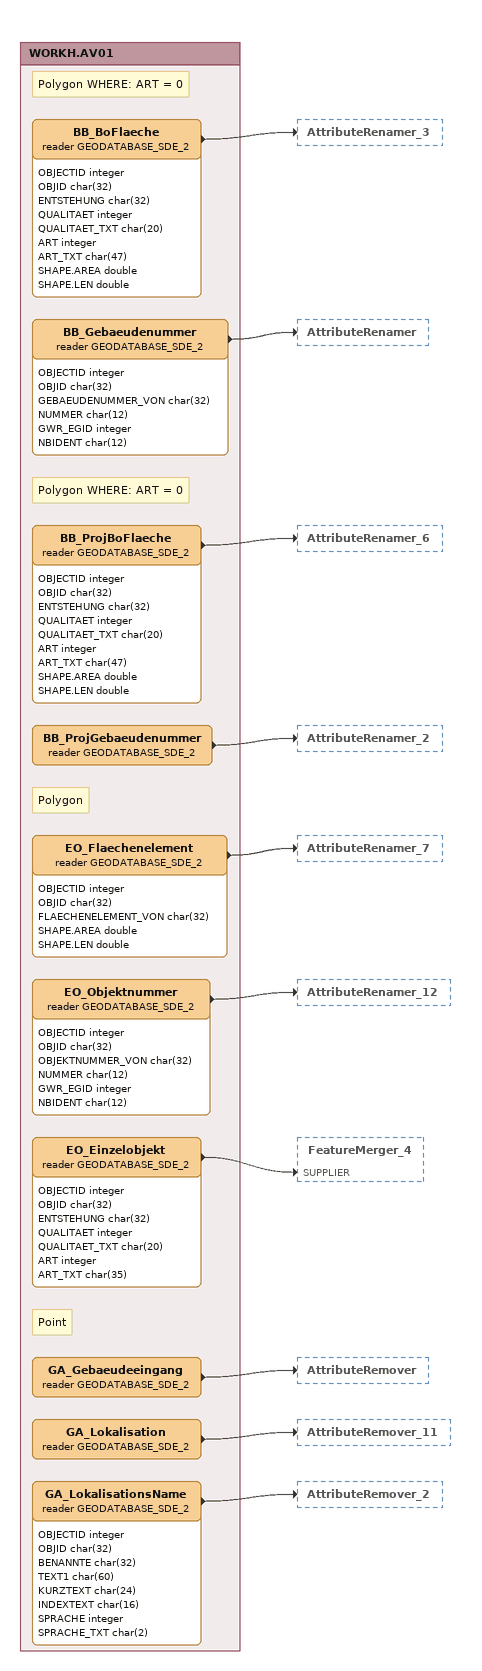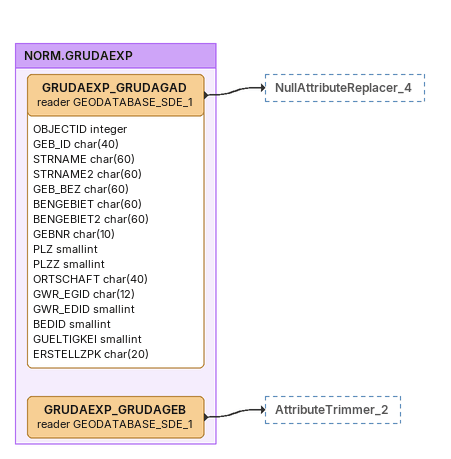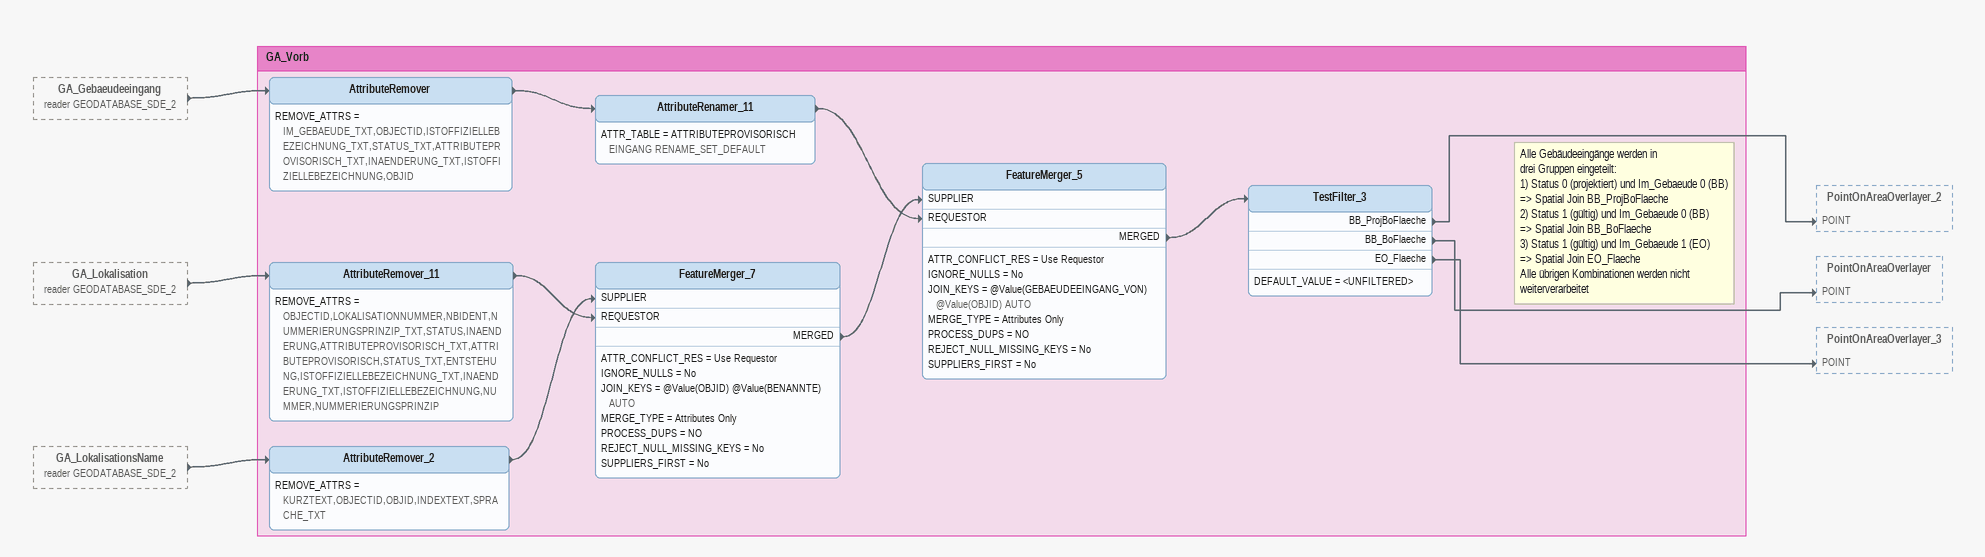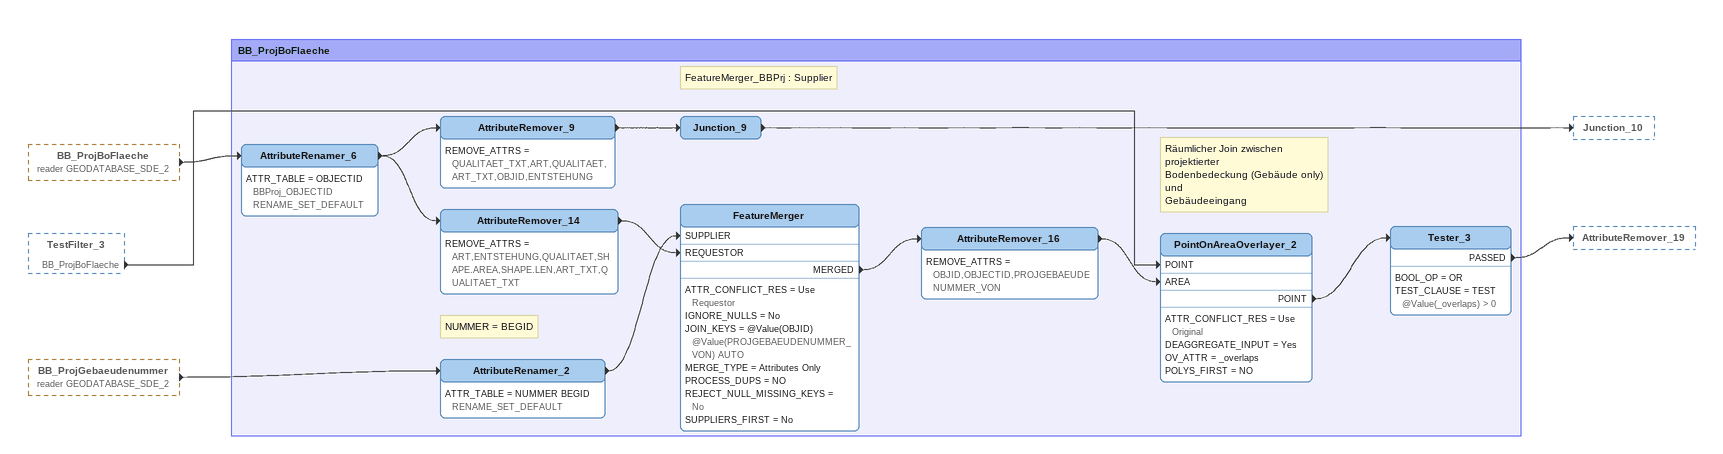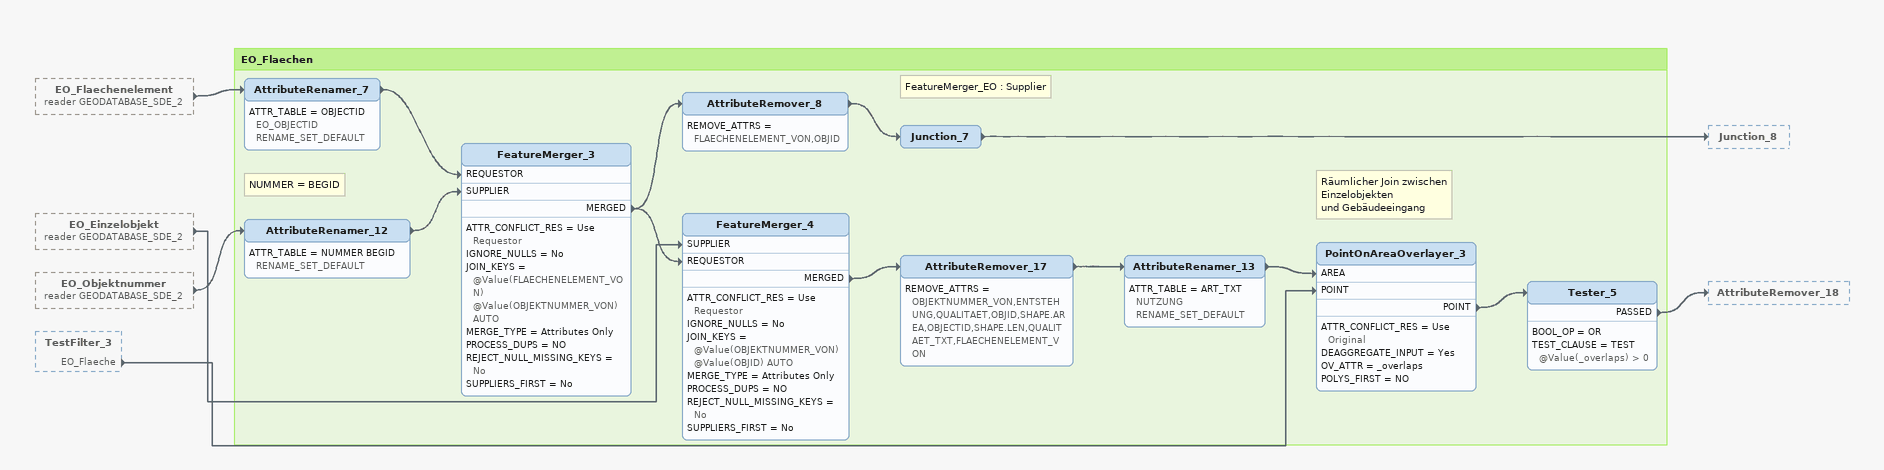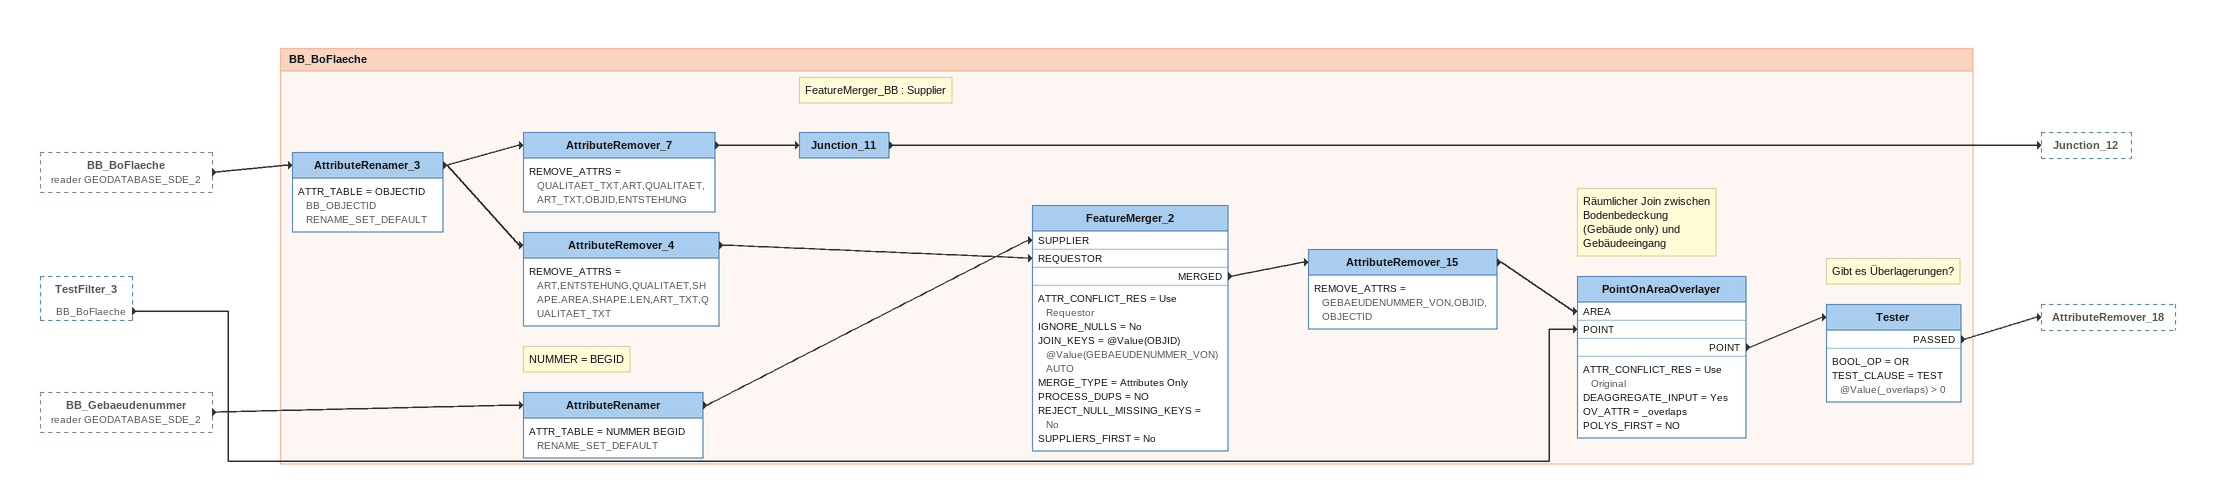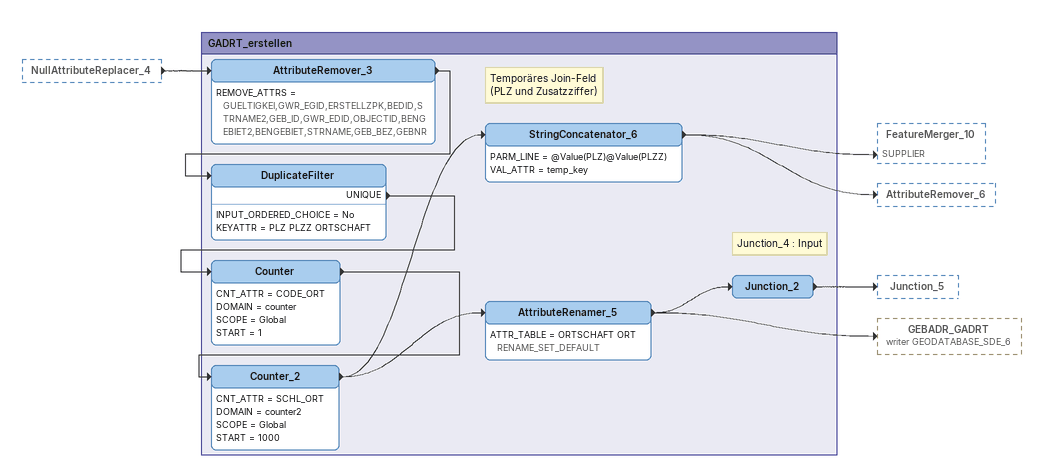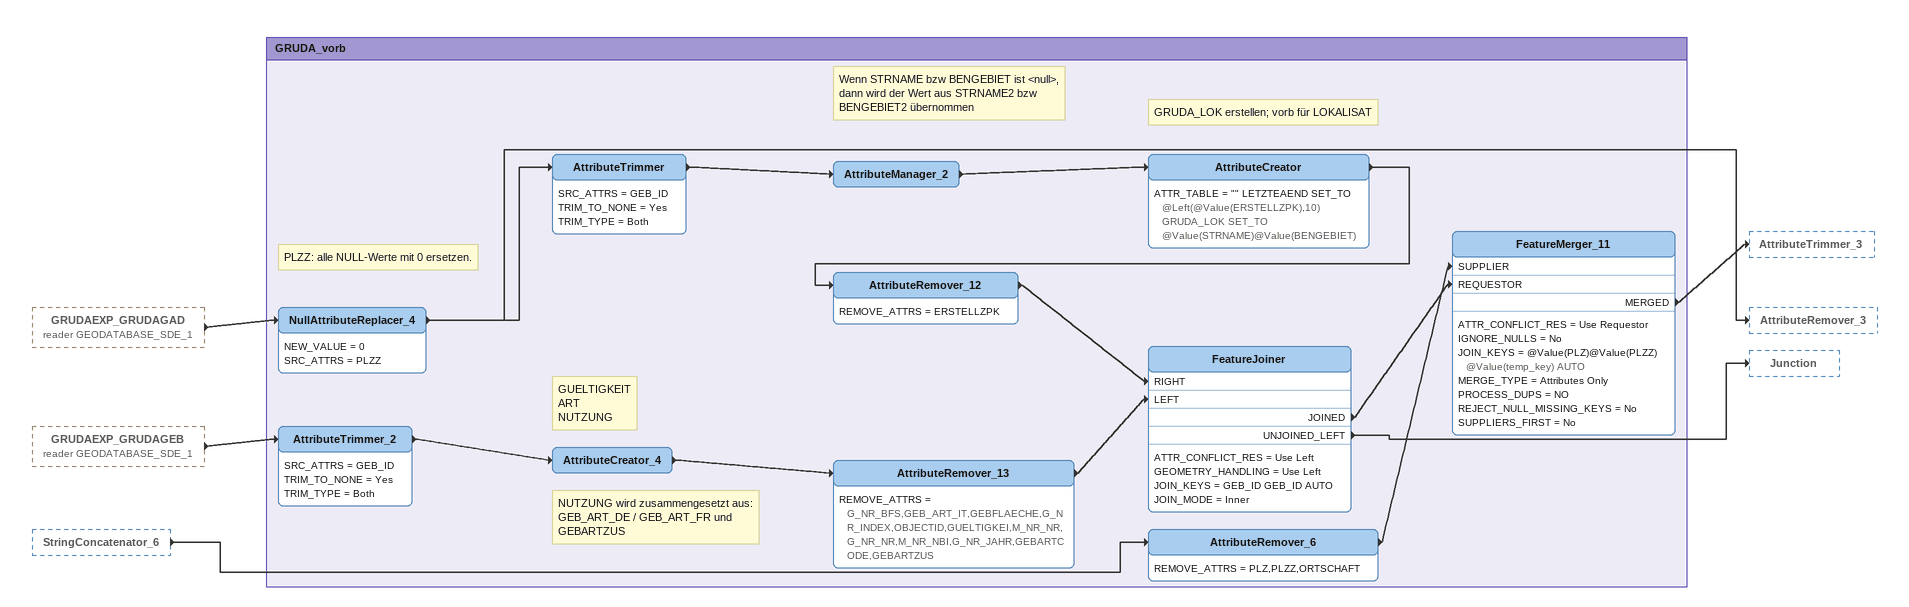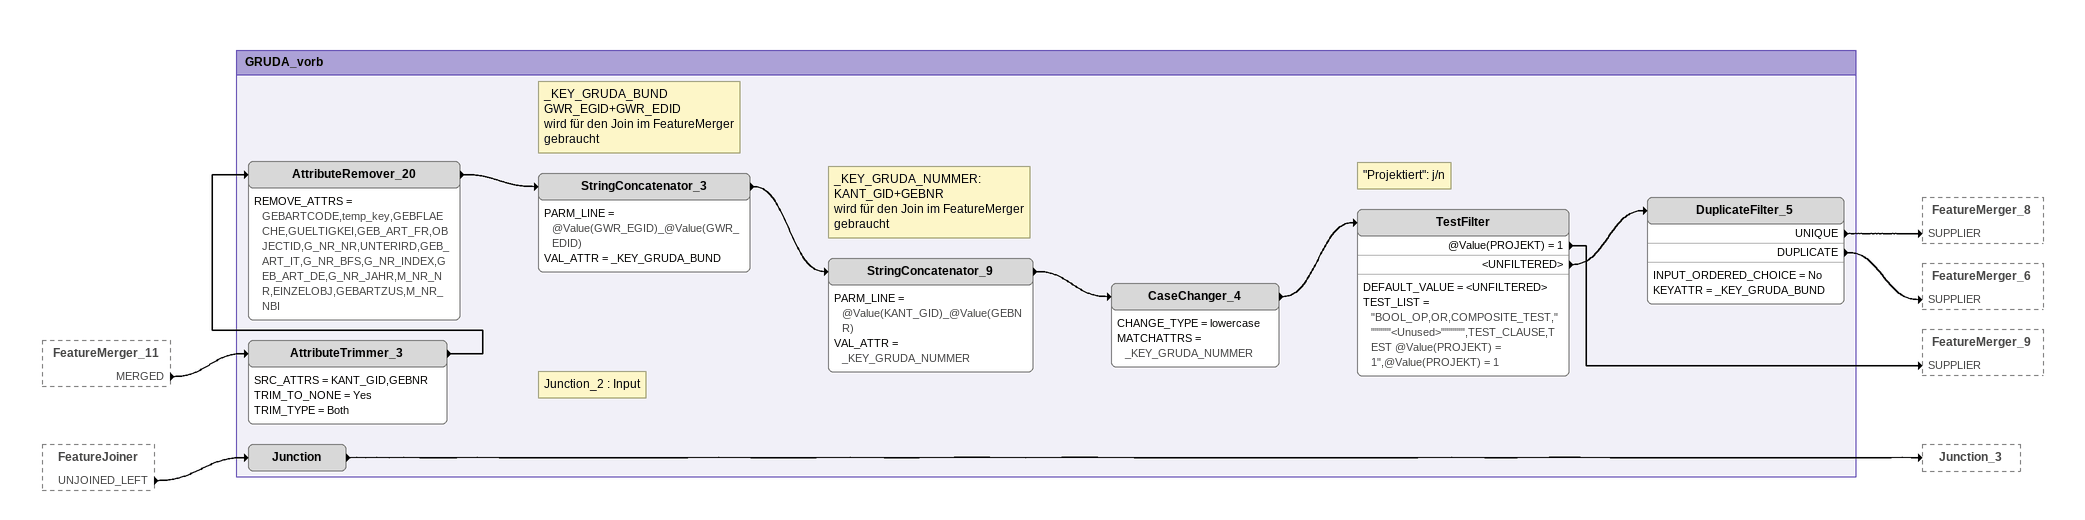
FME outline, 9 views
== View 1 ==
Bookmark: WORKH.AV01
Note: Polygon WHERE: ART = 0
BB_BoFlaeche (reader GEODATABASE_SDE_2)
    attributes: OBJECTID integer, OBJID char(32), ENTSTEHUNG char(32), QUALITAET integer, QUALITAET_TXT char(20), ART integer, ART_TXT char(47), SHAPE.AREA double, SHAPE.LEN double
    -> AttributeRenamer_3
BB_Gebaeudenummer (reader GEODATABASE_SDE_2)
    attributes: OBJECTID integer, OBJID char(32), GEBAEUDENUMMER_VON char(32), NUMMER char(12), GWR_EGID integer, NBIDENT char(12)
    -> AttributeRenamer
Note: Polygon WHERE: ART = 0
BB_ProjBoFlaeche (reader GEODATABASE_SDE_2)
    attributes: OBJECTID integer, OBJID char(32), ENTSTEHUNG char(32), QUALITAET integer, QUALITAET_TXT char(20), ART integer, ART_TXT char(47), SHAPE.AREA double, SHAPE.LEN double
    -> AttributeRenamer_6
BB_ProjGebaeudenummer (reader GEODATABASE_SDE_2)
    -> AttributeRenamer_2
Note: Polygon
EO_Flaechenelement (reader GEODATABASE_SDE_2)
    attributes: OBJECTID integer, OBJID char(32), FLAECHENELEMENT_VON char(32), SHAPE.AREA double, SHAPE.LEN double
    -> AttributeRenamer_7
EO_Objektnummer (reader GEODATABASE_SDE_2)
    attributes: OBJECTID integer, OBJID char(32), OBJEKTNUMMER_VON char(32), NUMMER char(12), GWR_EGID integer, NBIDENT char(12)
    -> AttributeRenamer_12
EO_Einzelobjekt (reader GEODATABASE_SDE_2)
    attributes: OBJECTID integer, OBJID char(32), ENTSTEHUNG char(32), QUALITAET integer, QUALITAET_TXT char(20), ART integer, ART_TXT char(35)
    -> FeatureMerger_4 [SUPPLIER]
Note: Point
GA_Gebaeudeeingang (reader GEODATABASE_SDE_2)
    -> AttributeRemover
GA_Lokalisation (reader GEODATABASE_SDE_2)
    -> AttributeRemover_11
GA_LokalisationsName (reader GEODATABASE_SDE_2)
    attributes: OBJECTID integer, OBJID char(32), BENANNTE char(32), TEXT1 char(60), KURZTEXT char(24), INDEXTEXT char(16), SPRACHE integer, SPRACHE_TXT char(2)
    -> AttributeRemover_2

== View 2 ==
Bookmark: NORM.GRUDAEXP
GRUDAEXP_GRUDAGAD (reader GEODATABASE_SDE_1)
    attributes: OBJECTID integer, GEB_ID char(40), STRNAME char(60), STRNAME2 char(60), GEB_BEZ char(60), BENGEBIET char(60), BENGEBIET2 char(60), GEBNR char(10), PLZ smallint, PLZZ smallint, ORTSCHAFT char(40), GWR_EGID char(12), GWR_EDID smallint, BEDID smallint, GUELTIGKEI smallint, ERSTELLZPK char(20)
    -> NullAttributeReplacer_4
GRUDAEXP_GRUDAGEB (reader GEODATABASE_SDE_1)
    -> AttributeTrimmer_2

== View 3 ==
GA_Gebaeudeeingang (reader GEODATABASE_SDE_2) [outside]
    -> AttributeRemover
GA_Lokalisation (reader GEODATABASE_SDE_2) [outside]
    -> AttributeRemover_11
GA_LokalisationsName (reader GEODATABASE_SDE_2) [outside]
    -> AttributeRemover_2

Bookmark: GA_Vorb
AttributeRemover
    REMOVE_ATTRS = IM_GEBAEUDE_TXT,OBJECTID,ISTOFFIZIELLEBEZEICHNUNG_TXT,STATUS_TXT,ATTRIBUTEPROVISORISCH_TXT,INAENDERUNG_TXT,ISTOFFIZIELLEBEZEICHNUNG,OBJID
    -> AttributeRenamer_11
AttributeRenamer_11
    ATTR_TABLE = ATTRIBUTEPROVISORISCH EINGANG RENAME_SET_DEFAULT
    -> FeatureMerger_5 [REQUESTOR]
AttributeRemover_11
    REMOVE_ATTRS = OBJECTID,LOKALISATIONNUMMER,NBIDENT,NUMMERIERUNGSPRINZIP_TXT,STATUS,INAENDERUNG,ATTRIBUTEPROVISORISCH_TXT,ATTRIBUTEPROVISORISCH,STATUS_TXT,ENTSTEHUNG,ISTOFFIZIELLEBEZEICHNUNG_TXT,INAENDERUNG_TXT,ISTOFFIZIELLEBEZEICHNUNG,NUMMER,NUMMERIERUNGSPRINZIP
    -> FeatureMerger_7 [REQUESTOR]
AttributeRemover_2
    REMOVE_ATTRS = KURZTEXT,OBJECTID,OBJID,INDEXTEXT,SPRACHE_TXT
    -> FeatureMerger_7 [SUPPLIER]
FeatureMerger_7
    ATTR_CONFLICT_RES = Use Requestor
    IGNORE_NULLS = No
    JOIN_KEYS = @Value(OBJID) @Value(BENANNTE) AUTO
    MERGE_TYPE = Attributes Only
    PROCESS_DUPS = NO
    REJECT_NULL_MISSING_KEYS = No
    SUPPLIERS_FIRST = No
    MERGED -> FeatureMerger_5 [SUPPLIER]
FeatureMerger_5
    ATTR_CONFLICT_RES = Use Requestor
    IGNORE_NULLS = No
    JOIN_KEYS = @Value(GEBAEUDEEINGANG_VON) @Value(OBJID) AUTO
    MERGE_TYPE = Attributes Only
    PROCESS_DUPS = NO
    REJECT_NULL_MISSING_KEYS = No
    SUPPLIERS_FIRST = No
    MERGED -> TestFilter_3
Note: Alle Gebäudeeingänge werden in / drei Gruppen eingeteilt: / 1) Status 0 (projektiert) und Im_Gebaeude 0 (BB) / => Spatial Join BB_ProjBoFlaeche / 2) Status 1 (gültig) und Im_Gebaeude 0 (BB) / => Spatial Join BB_BoFlaeche / 3) Status 1 (gültig) und Im_Gebaeude 1 (EO) / => Spatial Join EO_Flaeche / Alle übrigen Kombinationen werden nicht weiterverarbeitet
TestFilter_3
    DEFAULT_VALUE = <UNFILTERED>
    BB_ProjBoFlaeche -> PointOnAreaOverlayer_2 [POINT]
    BB_BoFlaeche -> PointOnAreaOverlayer [POINT]
    EO_Flaeche -> PointOnAreaOverlayer_3 [POINT]

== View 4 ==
BB_ProjBoFlaeche (reader GEODATABASE_SDE_2) [outside]
    -> AttributeRenamer_6
TestFilter_3 [outside]
    BB_ProjBoFlaeche -> PointOnAreaOverlayer_2 [POINT]
BB_ProjGebaeudenummer (reader GEODATABASE_SDE_2) [outside]
    -> AttributeRenamer_2

Bookmark: BB_ProjBoFlaeche
AttributeRenamer_6
    ATTR_TABLE = OBJECTID BBProj_OBJECTID RENAME_SET_DEFAULT
    -> AttributeRemover_14
    -> AttributeRemover_9
AttributeRemover_9
    REMOVE_ATTRS = QUALITAET_TXT,ART,QUALITAET,ART_TXT,OBJID,ENTSTEHUNG
    -> Junction_9
Note: FeatureMerger_BBPrj : Supplier
Junction_9
    -> Junction_10
AttributeRemover_14
    REMOVE_ATTRS = ART,ENTSTEHUNG,QUALITAET,SHAPE.AREA,SHAPE.LEN,ART_TXT,QUALITAET_TXT
    -> FeatureMerger [REQUESTOR]
Note: NUMMER = BEGID
AttributeRenamer_2
    ATTR_TABLE = NUMMER BEGID RENAME_SET_DEFAULT
    -> FeatureMerger [SUPPLIER]
FeatureMerger
    ATTR_CONFLICT_RES = Use Requestor
    IGNORE_NULLS = No
    JOIN_KEYS = @Value(OBJID) @Value(PROJGEBAEUDENUMMER_VON) AUTO
    MERGE_TYPE = Attributes Only
    PROCESS_DUPS = NO
    REJECT_NULL_MISSING_KEYS = No
    SUPPLIERS_FIRST = No
    MERGED -> AttributeRemover_16
AttributeRemover_16
    REMOVE_ATTRS = OBJID,OBJECTID,PROJGEBAEUDENUMMER_VON
    -> PointOnAreaOverlayer_2 [AREA]
Note: Räumlicher Join zwischen projektierter / Bodenbedeckung (Gebäude only) und / Gebäudeeingang
PointOnAreaOverlayer_2
    ATTR_CONFLICT_RES = Use Original
    DEAGGREGATE_INPUT = Yes
    OV_ATTR = _overlaps
    POLYS_FIRST = NO
    POINT -> Tester_3
Tester_3
    BOOL_OP = OR
    TEST_CLAUSE = TEST @Value(_overlaps) > 0
    PASSED -> AttributeRemover_19

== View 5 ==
EO_Flaechenelement (reader GEODATABASE_SDE_2) [outside]
    -> AttributeRenamer_7
EO_Einzelobjekt (reader GEODATABASE_SDE_2) [outside]
    -> FeatureMerger_4 [SUPPLIER]
EO_Objektnummer (reader GEODATABASE_SDE_2) [outside]
    -> AttributeRenamer_12
TestFilter_3 [outside]
    EO_Flaeche -> PointOnAreaOverlayer_3 [POINT]

Bookmark: EO_Flaechen
AttributeRenamer_7
    ATTR_TABLE = OBJECTID EO_OBJECTID RENAME_SET_DEFAULT
    -> FeatureMerger_3 [REQUESTOR]
Note: NUMMER = BEGID
AttributeRenamer_12
    ATTR_TABLE = NUMMER BEGID RENAME_SET_DEFAULT
    -> FeatureMerger_3 [SUPPLIER]
FeatureMerger_3
    ATTR_CONFLICT_RES = Use Requestor
    IGNORE_NULLS = No
    JOIN_KEYS = @Value(FLAECHENELEMENT_VON) @Value(OBJEKTNUMMER_VON) AUTO
    MERGE_TYPE = Attributes Only
    PROCESS_DUPS = NO
    REJECT_NULL_MISSING_KEYS = No
    SUPPLIERS_FIRST = No
    MERGED -> FeatureMerger_4 [REQUESTOR]
    MERGED -> AttributeRemover_8
AttributeRemover_8
    REMOVE_ATTRS = FLAECHENELEMENT_VON,OBJID
    -> Junction_7
Note: FeatureMerger_EO : Supplier
Junction_7
    -> Junction_8
FeatureMerger_4
    ATTR_CONFLICT_RES = Use Requestor
    IGNORE_NULLS = No
    JOIN_KEYS = @Value(OBJEKTNUMMER_VON) @Value(OBJID) AUTO
    MERGE_TYPE = Attributes Only
    PROCESS_DUPS = NO
    REJECT_NULL_MISSING_KEYS = No
    SUPPLIERS_FIRST = No
    MERGED -> AttributeRemover_17
AttributeRemover_17
    REMOVE_ATTRS = OBJEKTNUMMER_VON,ENTSTEHUNG,QUALITAET,OBJID,SHAPE.AREA,OBJECTID,SHAPE.LEN,QUALITAET_TXT,FLAECHENELEMENT_VON
    -> AttributeRenamer_13
AttributeRenamer_13
    ATTR_TABLE = ART_TXT NUTZUNG RENAME_SET_DEFAULT
    -> PointOnAreaOverlayer_3 [AREA]
Note: Räumlicher Join zwischen Einzelobjekten / und Gebäudeeingang
PointOnAreaOverlayer_3
    ATTR_CONFLICT_RES = Use Original
    DEAGGREGATE_INPUT = Yes
    OV_ATTR = _overlaps
    POLYS_FIRST = NO
    POINT -> Tester_5
Tester_5
    BOOL_OP = OR
    TEST_CLAUSE = TEST @Value(_overlaps) > 0
    PASSED -> AttributeRemover_18

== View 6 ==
BB_BoFlaeche (reader GEODATABASE_SDE_2) [outside]
    -> AttributeRenamer_3
TestFilter_3 [outside]
    BB_BoFlaeche -> PointOnAreaOverlayer [POINT]
BB_Gebaeudenummer (reader GEODATABASE_SDE_2) [outside]
    -> AttributeRenamer

Bookmark: BB_BoFlaeche
AttributeRenamer_3
    ATTR_TABLE = OBJECTID BB_OBJECTID RENAME_SET_DEFAULT
    -> AttributeRemover_4
    -> AttributeRemover_7
AttributeRemover_7
    REMOVE_ATTRS = QUALITAET_TXT,ART,QUALITAET,ART_TXT,OBJID,ENTSTEHUNG
    -> Junction_11
Note: FeatureMerger_BB : Supplier
Junction_11
    -> Junction_12
AttributeRemover_4
    REMOVE_ATTRS = ART,ENTSTEHUNG,QUALITAET,SHAPE.AREA,SHAPE.LEN,ART_TXT,QUALITAET_TXT
    -> FeatureMerger_2 [REQUESTOR]
Note: NUMMER = BEGID
AttributeRenamer
    ATTR_TABLE = NUMMER BEGID RENAME_SET_DEFAULT
    -> FeatureMerger_2 [SUPPLIER]
FeatureMerger_2
    ATTR_CONFLICT_RES = Use Requestor
    IGNORE_NULLS = No
    JOIN_KEYS = @Value(OBJID) @Value(GEBAEUDENUMMER_VON) AUTO
    MERGE_TYPE = Attributes Only
    PROCESS_DUPS = NO
    REJECT_NULL_MISSING_KEYS = No
    SUPPLIERS_FIRST = No
    MERGED -> AttributeRemover_15
AttributeRemover_15
    REMOVE_ATTRS = GEBAEUDENUMMER_VON,OBJID,OBJECTID
    -> PointOnAreaOverlayer [AREA]
Note: Räumlicher Join zwischen Bodenbedeckung / (Gebäude only) und Gebäudeeingang
PointOnAreaOverlayer
    ATTR_CONFLICT_RES = Use Original
    DEAGGREGATE_INPUT = Yes
    OV_ATTR = _overlaps
    POLYS_FIRST = NO
    POINT -> Tester
Note: Gibt es Überlagerungen?
Tester
    BOOL_OP = OR
    TEST_CLAUSE = TEST @Value(_overlaps) > 0
    PASSED -> AttributeRemover_18

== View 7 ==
NullAttributeReplacer_4 [outside]
    -> AttributeRemover_3

Bookmark: GADRT_erstellen
AttributeRemover_3
    REMOVE_ATTRS = GUELTIGKEI,GWR_EGID,ERSTELLZPK,BEDID,STRNAME2,GEB_ID,GWR_EDID,OBJECTID,BENGEBIET2,BENGEBIET,STRNAME,GEB_BEZ,GEBNR
    -> DuplicateFilter
DuplicateFilter
    INPUT_ORDERED_CHOICE = No
    KEYATTR = PLZ PLZZ ORTSCHAFT
    UNIQUE -> Counter
Counter
    CNT_ATTR = CODE_ORT
    DOMAIN = counter
    SCOPE = Global
    START = 1
    -> Counter_2
Counter_2
    CNT_ATTR = SCHL_ORT
    DOMAIN = counter2
    SCOPE = Global
    START = 1000
    -> AttributeRenamer_5
    -> StringConcatenator_6
Note: Temporäres Join-Feld / (PLZ und Zusatzziffer)
StringConcatenator_6
    PARM_LINE = @Value(PLZ)@Value(PLZZ)
    VAL_ATTR = temp_key
    -> FeatureMerger_10 [SUPPLIER]
    -> AttributeRemover_6
AttributeRenamer_5
    ATTR_TABLE = ORTSCHAFT ORT RENAME_SET_DEFAULT
    -> Junction_2
    -> GEBADR_GADRT (writer GEODATABASE_SDE_6)
Note: Junction_4 : Input
Junction_2
    -> Junction_5

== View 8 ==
GRUDAEXP_GRUDAGAD (reader GEODATABASE_SDE_1) [outside]
    -> NullAttributeReplacer_4
GRUDAEXP_GRUDAGEB (reader GEODATABASE_SDE_1) [outside]
    -> AttributeTrimmer_2
StringConcatenator_6 [outside]
    -> AttributeRemover_6

Bookmark: GRUDA_vorb
Note: PLZZ: alle NULL-Werte mit 0 ersetzen.
NullAttributeReplacer_4
    NEW_VALUE = 0
    SRC_ATTRS = PLZZ
    -> AttributeTrimmer
    -> AttributeRemover_3
AttributeTrimmer
    SRC_ATTRS = GEB_ID
    TRIM_TO_NONE = Yes
    TRIM_TYPE = Both
    -> AttributeManager_2
Note: Wenn STRNAME bzw BENGEBIET ist <null>, dann wird der Wert aus STRNAME2 bzw BENGEBIET2 übernommen
AttributeManager_2
    -> AttributeCreator
Note: GRUDA_LOK erstellen; vorb für LOKALISAT
AttributeCreator
    ATTR_TABLE = "" LETZTEAEND SET_TO @Left(@Value(ERSTELLZPK),10)  GRUDA_LOK SET_TO @Value(STRNAME)@Value(BENGEBIET)
    -> AttributeRemover_12
AttributeRemover_12
    REMOVE_ATTRS = ERSTELLZPK
    -> FeatureJoiner [RIGHT]
AttributeRemover_6
    REMOVE_ATTRS = PLZ,PLZZ,ORTSCHAFT
    -> FeatureMerger_11 [SUPPLIER]
AttributeTrimmer_2
    SRC_ATTRS = GEB_ID
    TRIM_TO_NONE = Yes
    TRIM_TYPE = Both
    -> AttributeCreator_4
Note: GUELTIGKEIT / ART / NUTZUNG
Note: NUTZUNG wird zusammengesetzt aus: GEB_ART_DE / GEB_ART_FR und GEBARTZUS
AttributeCreator_4
    -> AttributeRemover_13
AttributeRemover_13
    REMOVE_ATTRS = G_NR_BFS,GEB_ART_IT,GEBFLAECHE,G_NR_INDEX,OBJECTID,GUELTIGKEI,M_NR_NR,G_NR_NR,M_NR_NBI,G_NR_JAHR,GEBARTCODE,GEBARTZUS
    -> FeatureJoiner [LEFT]
FeatureJoiner
    ATTR_CONFLICT_RES = Use Left
    GEOMETRY_HANDLING = Use Left
    JOIN_KEYS = GEB_ID GEB_ID AUTO
    JOIN_MODE = Inner
    JOINED -> FeatureMerger_11 [REQUESTOR]
    UNJOINED_LEFT -> Junction
FeatureMerger_11
    ATTR_CONFLICT_RES = Use Requestor
    IGNORE_NULLS = No
    JOIN_KEYS = @Value(PLZ)@Value(PLZZ) @Value(temp_key) AUTO
    MERGE_TYPE = Attributes Only
    PROCESS_DUPS = NO
    REJECT_NULL_MISSING_KEYS = No
    SUPPLIERS_FIRST = No
    MERGED -> AttributeTrimmer_3

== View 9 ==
FeatureMerger_11 [outside]
    MERGED -> AttributeTrimmer_3
FeatureJoiner [outside]
    UNJOINED_LEFT -> Junction

Bookmark: GRUDA_vorb
AttributeTrimmer_3
    SRC_ATTRS = KANT_GID,GEBNR
    TRIM_TO_NONE = Yes
    TRIM_TYPE = Both
    -> AttributeRemover_20
AttributeRemover_20
    REMOVE_ATTRS = GEBARTCODE,temp_key,GEBFLAECHE,GUELTIGKEI,GEB_ART_FR,OBJECTID,G_NR_NR,UNTERIRD,GEB_ART_IT,G_NR_BFS,G_NR_INDEX,GEB_ART_DE,G_NR_JAHR,M_NR_NR,EINZELOBJ,GEBARTZUS,M_NR_NBI
    -> StringConcatenator_3
Note: _KEY_GRUDA_BUND / GWR_EGID+GWR_EDID / wird für den Join im FeatureMerger gebraucht
StringConcatenator_3
    PARM_LINE = @Value(GWR_EGID)_@Value(GWR_EDID)
    VAL_ATTR = _KEY_GRUDA_BUND
    -> StringConcatenator_9
Note: _KEY_GRUDA_NUMMER: / KANT_GID+GEBNR / wird für den Join im FeatureMerger gebraucht
StringConcatenator_9
    PARM_LINE = @Value(KANT_GID)_@Value(GEBNR)
    VAL_ATTR = _KEY_GRUDA_NUMMER
    -> CaseChanger_4
CaseChanger_4
    CHANGE_TYPE = lowercase
    MATCHATTRS = _KEY_GRUDA_NUMMER
    -> TestFilter
Note: "Projektiert": j/n
TestFilter
    DEFAULT_VALUE = <UNFILTERED>
    TEST_LIST = "BOOL_OP,OR,COMPOSITE_TEST,""""""<Unused>"""""",TEST_CLAUSE,TEST @Value(PROJEKT) = 1",@Value(PROJEKT) = 1
    @Value(PROJEKT) = 1 -> FeatureMerger_9 [SUPPLIER]
    <UNFILTERED> -> DuplicateFilter_5
DuplicateFilter_5
    INPUT_ORDERED_CHOICE = No
    KEYATTR = _KEY_GRUDA_BUND
    UNIQUE -> FeatureMerger_8 [SUPPLIER]
    DUPLICATE -> FeatureMerger_6 [SUPPLIER]
Note: Junction_2 : Input
Junction
    -> Junction_3
